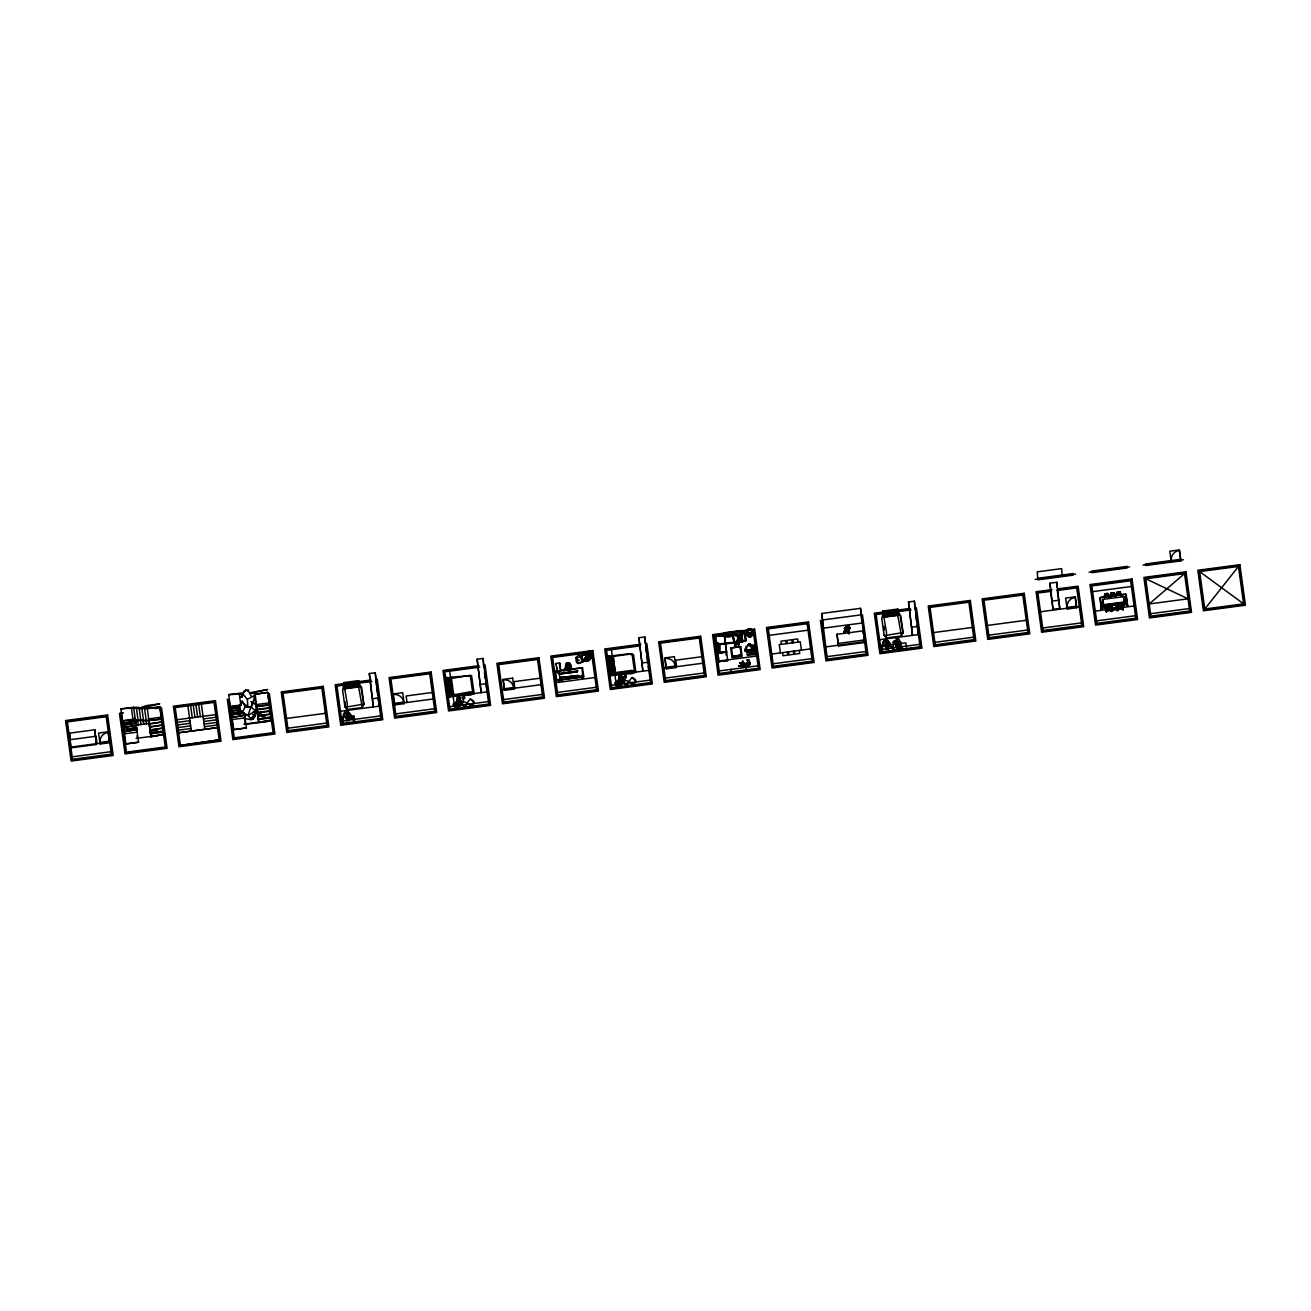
<?xml version="1.0" encoding="UTF-8"?>
<svg xmlns="http://www.w3.org/2000/svg" width="1311" height="1311" viewBox="0 0 1311 1311"><rect width="100%" height="100%" fill="white"/><g stroke="black" fill="none" stroke-linecap="round" stroke-linejoin="round"><path stroke-width="1.5" d="M585.28 653.55L587.525 652.354L590.032 658.564L586.427 657.68C593.768 649.338 581.084 661.465 586.23 657.548L586.541 656.483L585.984 657.434C583.116 658.417 588.033 657.172 585.886 657.696M362.278 707.514L358.575 686.571L359.214 683.85L361.607 687.488L363.901 704.073L362.278 707.514L347.054 709.53L344.891 706.596L342.613 690.012L343.613 685.915L344.383 688.537L359.345 686.554L358.608 680.622L343.662 682.605L344.301 689.537M901.46 635.95L897.74 615.006L898.396 612.286L900.788 615.924L903.066 632.508L901.46 635.95L886.22 637.965L884.073 635.032L881.779 618.448L882.778 614.351L883.548 616.973L898.51 614.99L897.789 609.058L882.827 611.041L883.057 615.023M474.156 693.601L470.256 691.815L449.706 695.535L448.133 694.486L448.247 696.223L453.917 696.518L451.279 677.181L471.55 675.558L474.156 693.601L470.616 695.043L453.835 696.305M609.517 658.024C607.485 655.91 617.301 657.942 610.369 656.795L612.466 672.068L615.334 672.707L613.22 656.958L607.534 655.926L610.008 674.755L611.745 675.575L615.662 675.05L613.024 655.713L629.673 653.615L633.508 654.779L635.901 672.133L632.377 673.575L615.58 674.837M741.616 638.064L737.864 641.833L741.616 638.064L737.913 634.999L737.438 641.063L734.537 645.602L735.618 645.618C734.766 642.554 743.255 638.375 738.978 637.752L737.88 638.883L737.913 634.999L741.37 636.294L740.715 635.556M899.903 649.437C900.296 652.042 902.968 644.52 901.624 648.47M583.133 661.367C570.219 670.757 578.085 643.619 583.133 661.367L577.84 663.399M451.459 693.765L449.755 692.519L448.985 693.257L451.459 693.765L450.968 690.192M611.254 658.056L610.369 656.795M613.22 672.297L611.5 671.052L610.729 671.789L613.22 672.297L611.991 663.382M737.88 638.883L737.913 634.999M900.69 644.717L900.149 644.897A3.523 3.392 -3.8 0 1 899.493 644.881L899.035 643.488A4.195 4.048 -3.8 0 0 898.74 642.554L898.658 642.062M617.645 685.391L616.088 685.342L615.498 683.85A3.605 3.474 -3.8 0 1 616.35 682.703L618.186 682.818L618.055 685.014M726.327 634.934C720.165 636.507 714.528 635.638 715.79 637.326M740.6 655.434L741.157 654.73L732.669 656.893L731.472 647.863L731.604 648.83M254.039 716.625L252.564 718.067L252.122 717.297L255.301 715.773L253.203 719.182L251.302 717.559M1111.351 604.256L1112.416 611.287L1110.925 604.322L1111.154 611.45L1110.499 604.371M589.442 658.859L586.246 657.86C595.276 660.138 582.641 657.303 587.23 658.188L586.23 657.581M1118.709 603.683L1117.087 605.092L1116.857 603.535L1117.087 610.664L1116.415 603.584L1116.661 605.141L1115.055 604.174M1106.484 612.073L1104.993 605.108M1117.333 603.814L1118.185 610.516L1116.841 603.535L1118.185 610.516L1117.152 603.847L1118.758 607.73L1120.479 607.927L1122.593 606.6L1122.577 603.126L1123.019 609.877L1122.74 604.551M461.587 703.86L457.703 700.68L455.622 703.63A1.786 1.721 -3.8 0 0 456.081 705.81L456.851 706.367A1.786 1.721 -3.8 0 0 459.211 706.187L461.587 703.81L459.751 706.563A2.18 2.098 -3.8 0 1 456.703 707.055L455.425 706.121A2.18 2.098 -3.8 0 1 455.114 703.155L457.342 700.73M618.055 685.604L618.35 685.669A2.18 2.098 -3.8 0 0 621.496 685.096L623.331 682.162L618.907 679.082L618.972 675.935L621.988 676.23L620.414 675.853M741.797 663.792L743.976 662.973L743.583 663.694L742.763 661.268L741.813 663.202M568.105 667.61L565.5 669.511L566.024 668.79M589.557 657.532L591.294 655.713L589.737 657.122M1104.321 597.537L1104.862 594.014L1107.156 593.244L1109.614 596.931L1108.893 595.21L1106.55 594.62L1105.058 595.178L1104.321 597.537L1105.058 595.981L1107.566 595.358L1109.319 597.832M1110.253 596.751L1110.794 593.227L1114.039 592.801C1117.251 599.307 1114.596 591.654 1110.991 594.391L1110.253 596.751L1111.679 594.817L1115.038 595.686M1121.184 596.259L1119.414 593.785L1116.923 594.407L1116.185 595.964L1116.726 592.441L1119.971 592.015L1121.397 595.26L1119.135 592.998L1116.923 593.604L1116.136 596.063L1116.611 594.522M566.385 662.989L565.91 668.495L568.663 669.282L571.104 667.807C571.645 660.547 563.697 661.957 565.91 668.495L568.63 669.085L571.104 667.725L569.351 662.596M745.287 649.568C748.86 649.142 749.253 652.173 750.99 652.894L749.761 652.288C738.06 651.518 754.743 645.979 750.842 654.173C753.415 644.143 738.47 655.189 749.384 649.6M900.149 644.897L900.149 644.979A2.229 2.147 -3.8 0 0 897.838 645.143M896.921 648.732L898.101 647.372L899.838 648.798M1110.483 596.292L1110.941 593.473L1112.383 592.769L1113.957 593.08L1115.464 596.046L1114.071 593.981L1111.843 594.063L1110.663 597.652M745.189 664.726C742.944 665.365 744.337 661.891 743.239 663.53L744.337 665.496M342.237 722.197L342.253 722.164A2.294 2.212 -3.8 0 0 342.499 720.689L342.335 720.313A5.162 4.982 -3.8 0 1 342.482 716.937L342.843 716.167M742.206 663.776L741.928 662.645L743.796 663.071L741.698 663.169L742.993 662.809L742.763 661.268L741.584 663.333L743.435 666.349M589.606 657.155L590.556 658.433L591.654 656.205A52.719 48.343 30.9 0 0 589.852 651.78L587.803 652.042M564.631 670.56L564.631 670.511A5.146 4.965 -3.8 0 1 566.696 667.971L565.844 667.315L566.663 664.382L565.451 667.414L566.827 668.118L565.91 668.217L566.024 664.759M848.971 631.853L848.151 633.311C849.036 630.771 846.464 630.427 849.757 627.854L848.463 631.197L845.12 629.329L844.448 628.575L846.873 625.626C851.445 627.002 848.266 627.854 849.282 631.099L849.102 633.737L848.004 630.296L843.973 631.787L843.825 633.115L846.005 630.771L846.218 628.313M1111.154 611.45L1110.827 606.256L1110.106 608.943L1107.926 609.549L1105.468 605.387M463.652 697.059L463.602 697.403A1.721 1.672 -3.8 0 1 464.307 697.026L464.618 698.009M625.413 675.591L625.363 675.886A1.721 1.672 -3.8 0 1 626.052 675.558L626.379 676.542A2.196 2.114 -3.8 0 1 626.035 677.263L625.74 677.574M1110.515 608.157L1110.597 606.714M1116.448 607.37L1116.644 603.912L1115.415 608.517L1112.547 608.124L1111.794 605.059M1122.38 606.583C1122.216 597.488 1123.478 619.693 1122.74 604.65L1121.987 607.599L1120.495 608.157L1118.316 607.468L1117.611 605.24L1118.988 607.812M347.513 718.067L347.579 718.297A2.18 2.098 -3.8 0 1 347.939 719.116M738.355 645.373L737.257 640.702L734.537 645.602C737.208 640.374 740.551 644.324 738.191 644.356L739.355 640.309L737.864 641.833L741.436 637.162L738.585 635.016L737.372 635.753M886.695 646.569L886.842 646.913A2.18 2.098 -3.8 0 1 887.105 647.552L887.629 647.077M724.344 632.754L725.475 643.619L724.508 636.376C745.435 631.361 721.46 642.783 724.344 632.754L732.456 631.689L732.849 632.885M741.092 630.542C744.992 636.736 730.702 638.604 732.964 631.607L741.092 630.542L741.174 633.737M743.616 663.497L741.862 663.595L746.746 664.021L745.107 663.956M749.908 663.35L748.581 659.613L749.99 664.316L748.007 666.168L742.534 666.267L743.779 666.414M570.252 670.396L569.941 669.511A12.946 12.487 -3.8 0 0 567.516 667.987L567.516 667.987M749.351 663.055L749.81 662.088L747.024 660.121L748.958 660.367L748.991 662.35M1111.318 611.434L1110.712 604.699L1109.335 609.336M1117.234 610.533L1116.808 605.436L1117.251 610.647M348.185 717.314A16.322 15.732 -3.8 0 0 348.382 716.15L348.464 715.478A2.983 2.868 -3.8 0 0 348.365 714.479M615.662 675.05L615.367 672.559L632 670.347L635.901 672.133M754.431 650.78L755.398 645.913L752.596 646.847L749.515 644.979L749.499 643.635L747.811 645.094M725.507 644.668L724.295 635.245M1104.452 595.784C1103.911 599.914 1103.977 592.801 1108.057 594.85L1109.614 597.013M1110.433 595.341L1110.22 596.931L1110.679 595.309M753.022 648.83L750.99 652.894M849.2 630.444L848.446 631.705L848.283 630.64L849.282 631.099M585.427 660.498L588.868 659.023L589.376 660.285L585.443 660.842L588.868 659.023M1104.698 595.751L1104.272 597.636L1105.026 594.26L1107.156 593.522L1109.188 596.456M1116.349 596.03L1116.562 594.178L1118.43 593.129L1121.397 595.26M583.248 654.664C580.265 651.993 587.41 657.073 586.23 652.304L582.69 653.206M347.054 709.53L347.3 703.827L343.662 682.605M886.22 637.965L886.482 632.263L882.827 611.041M1105.222 606.665L1105.304 605.42L1106.451 609.041L1107.926 609.779L1110.138 609.173L1110.827 606.256M1110.925 604.322L1112.203 608.189L1113.858 608.992L1116.071 608.386L1116.759 605.453L1115.202 608.583L1113.023 608.55L1111.908 606.551M587.574 660.318L588.967 659.286L585.919 653.55M850.151 627.707L848.463 631.197L844.448 628.575L848.578 625.265L846.709 627.051M571.203 667.528L570.17 667.725L571.17 665.89L569.367 664.235M1115.251 608.55L1116.53 605.928M1122.462 605.141L1121.872 607.419L1120.446 607.911L1118.758 607.73L1117.841 605.764M451.476 678.426L451.279 677.181L451.476 678.426L470.288 675.345L472.648 692.454L453.868 695.977L453.524 695.01M612.925 656.45L632.049 653.878L634.409 670.97L615.613 674.51L615.367 672.559M352.741 717.74L352.823 718.952M1116.153 596.144L1116.366 594.555M735.373 644.209L736.635 643.75L735.618 645.618L736.11 643.537L736.454 644.52L739.535 640.784M589.803 659.105L590.425 657.827M578.495 663.563L575.939 657.253M348.66 717.232L349.332 720.624L346.809 721.083L346.137 717.641L347.825 717.199A8.948 8.62 -3.8 0 0 349.742 714.872L349.463 713.561A12.946 12.487 -3.8 0 0 347.12 712.086L346.235 712.135M749.646 636.605L749.81 635.425L753.464 634.262L752.465 629.903L748.942 628.575L745.828 630.968L746.549 634.606L748.581 636.736L752.039 635.245L751.203 632.263L748.466 633.983L746.025 633.541L748.319 630.001L749.859 629.706L752.465 629.903L753.464 634.262L752.17 635.868L749.81 635.425M725.032 643.898L742.698 641.948L741.633 634.262L733.144 635.245L734.111 642.472L733.373 638.064M463.799 700.074L462.767 701.68M748.057 662.727L748.958 660.367M848.151 633.311L848.381 629.804M883.434 642.98L883.581 643.816A12.946 12.487 -3.8 0 0 885.613 645.684L886.99 645.635A8.948 8.62 -3.8 0 0 888.907 643.308L888.711 642.062A12.946 12.487 -3.8 0 0 886.285 640.522L885.417 640.571M1116.185 595.964L1116.874 592.687L1118.316 591.982L1119.889 592.293L1121.052 594.883M458.883 706.514L458.522 705.351M615.383 684.211L615.449 683.998A2.114 2.048 -3.8 0 1 614.81 682.621M620.627 685.047L620.201 683.867A2.655 2.573 -3.8 0 0 618.35 682.015L618.284 681.949M568.892 670.822L568.564 667.709L571.727 668.118M845.038 631.984L843.973 631.787L846.873 625.626L845.382 627.887M745.828 630.968L747.68 630.46L747.958 629.051M738.421 638.113L738.175 636.245L738.208 639.162L737.913 635.835M586.427 653.747C571.006 655.254 596.505 669.331 588.475 652.796L585.542 653.501M565.86 664.595L565.844 667.315M739.371 634.753C740.256 635.081 739.355 635.917 737.503 635.573L740.354 638.113M897.117 646.323L897.412 645.225M252.449 702.876L247.976 715.232L251.27 719.69L257.611 711.857L256.153 705.367L252.417 701.614M739.273 643.783L738.191 641.735L738.896 645.323L739.06 642.8M739.83 636.654L740.289 636.064C739.879 633.541 737.143 636.556 740.01 636.654L737.536 639.915L738.634 643.455M739.109 637.228L739.945 636.179L738.847 637.375L741.026 638.85L737.536 639.915L738.093 636.654M457.015 697.714L460.39 697.714M586.754 654.271L582.658 654.533L581.363 655.992C580.199 666.938 589.049 657.778 588.639 660.302C587.82 658.925 584.132 651.6 588.41 652.845M749.679 652.632L744.763 650.6L746.205 647.273M896.232 646.356L896.216 646.405A3.114 2.999 -3.8 0 0 896.085 647.405M242.584 702.712L247.91 706.58L245.19 706.645L251.417 707.235L247.91 706.58L247.32 699.337L253.957 695.764L254.432 697.698L251.417 707.235L255.694 711.152L247.976 715.232L242.027 713.135L239.143 707.186L242.174 700.877L245.19 706.645L242.027 713.135M749.597 644.143L753.678 646.765L755.398 645.913L753.284 651.698L750.466 652.681L754.989 649.519M1110.04 608.665L1110.024 605.305L1106.091 605.829C1104.829 610.844 1114.039 608.517 1106.894 609.304L1105.796 605.911L1107.975 605.076M1112.023 605.043C1110.843 610.025 1118.414 609.025 1115.956 604.518L1115.038 604.371M1119.873 603.699L1117.955 604.256C1116.775 609.238 1124.346 608.238 1121.888 603.732M580.363 655.549L582.936 661.858M589.671 652.96L588.59 654.697L590.163 653.091M589.999 657.024L591.114 656.024M622.381 677.459L622.397 677.426A2.573 2.475 -3.8 0 0 622.512 676.64L622.496 676.394M1104.894 596.8L1108.319 595.538M1116.759 595.21L1120.184 593.965M896.331 646.061L896.74 644.946M344.269 714.544L344.4 715.38A12.946 12.487 -3.8 0 0 346.432 717.248L347.694 717.297M1115.546 596.226L1115.005 594.342L1115.333 596.243M1121.479 595.44L1120.512 593.654M581.756 655.107L581.625 656.369M1116.071 608.386L1112.908 608.288M1118.84 607.501L1121.954 607.37L1122.036 603.371M742.403 665.251L746.057 663.628M622.102 677.197L622.184 676.82A3.343 3.228 -3.8 0 1 620.775 676.623L620.48 676.394M581.822 655.254L586.23 653.894L586.23 652.304M894.626 640.735L892.922 642.816L895.905 644.783M463.406 697.157L462.701 698.845M625.216 675.542L624.331 677.131M345.563 717.609L345.252 717.051A4.654 4.49 -3.8 0 1 343.892 715.691M345.563 717.428L344.826 717.248M586.066 661.498L589.36 659.974M740.158 638.736L737.569 638.801L740.158 638.736L739.142 641.243L741.502 637.392L740.961 635.95L741.584 638.342L738.765 640.538L740.928 638.244M753.137 647.454L751.039 650.977L752.301 648.683M588.393 660.236L586.427 653.419M737.454 641.521L739.453 639.555L738.159 639.801M741.19 637.752L738.585 635.016M460.325 698.697L460.341 698.189A3.343 3.228 -3.8 0 1 459.014 698.091L458.653 697.862M753.317 632.902L754.104 631.001L748.319 630.001L747.352 630.788L746.926 629.886L747.68 630.46M884.204 645.848L884.368 645.454A4.654 4.49 -3.8 0 1 883.057 644.127M1125.854 594.178L1099.962 597.619L1125.854 594.178L1127.132 603.502L1101.256 606.944L1099.962 597.619M750.564 634.852L750.842 636.884L748.86 636.114L749.335 635.016M750.466 635.245L749.613 635.36M750.842 636.884L751.269 635.196M741.616 664.333L741.584 663.333M1110.171 608.878L1110.319 605.305L1109.122 604.961M881.434 650.567L881.5 650.42A2.294 2.212 -3.8 0 0 881.664 649.125L881.533 648.83A5.162 4.982 -3.8 0 1 881.647 645.373M591.638 656.68L590.556 658.433L590.786 656.434A47.622 30.399 80.4 0 0 589.016 652.075L588.606 651.141L588.016 653.419A29.907 23.713 87.7 0 0 589.655 657.466M576.987 659.531L579.298 660.334M741.993 664.628L739.551 663.137L741.96 663.53L741.616 666.463L738.47 665.89L742.993 666.725L741.616 666.463M1100.273 598.029L1101.043 609.5L1103.01 606.551M1116.415 604.453L1116.841 603.535M1101.043 609.5L1103.321 604.764L1102.584 599.438L1123.806 596.62L1124.543 601.962L1127.722 605.961L1125.166 603.617M1101.666 609.418L1101.469 601.88M847.693 625.691L847.955 627.608L848.578 625.265M1111.318 605.846L1111.761 604.732M1117.251 605.059L1117.693 603.945M1117.087 605.092L1117.152 603.847M745.009 649.371L749.499 643.635L753.579 646.503M892.889 649.486L892.922 649.027A2.622 2.524 -3.8 0 0 892.48 648.175L892.496 648.175A3.294 3.179 -3.8 0 1 892.791 648.601M447.018 679.016L449.509 679M752.596 646.847L749.597 651.108M586.23 661.399L585.476 660.121M591.474 657.286L588.098 660.367M881.926 645.192L881.91 645.159A2.032 1.966 -3.8 0 0 882.827 645.848L883.598 645.586M342.761 716.756L342.728 716.724A2.032 1.966 -3.8 0 0 343.662 717.412L344.432 717.15M719.542 661.957L719.116 661.645M1109.401 597.029L1109.057 595.014L1109.401 596.964M1121.249 595.456L1120.921 593.441M752.612 651.567L753.612 649.764M568.663 669.282L570.629 668.479L566.565 669.02L570.219 668.561L569.777 664.693L569.531 665.464M847.103 627.707L846.906 626.314L848.971 626.461L847.955 627.608C845.775 627.92 849.594 626.379 849.495 628.313M590.032 653.107L588.246 654.599L588.868 654.025M622.922 680.016L622.61 680.262A4.195 4.048 -3.8 0 1 621.971 681.163L621.086 682.375A3.523 3.392 -3.8 0 0 621.463 682.9L621.938 683.211M577.069 671.674L577.676 670.675L577.086 671.855L559.486 674.001L577.086 671.855M618.825 678.18L617.383 682.162A1.786 1.721 -3.8 0 0 617.825 684.342L618.595 684.899A1.786 1.721 -3.8 0 0 620.955 684.719L623.348 682.31M750.924 654.025L749.777 649.732L750.974 654.255M586.132 657.778L585.28 658.794L586.001 657.466M251.45 696.37L248.811 691.733L245.878 690.045L243.42 691.651L242.256 697.108L240.634 696.993L245.878 690.045L248.877 690.094M738.978 637.752L737.716 636.409M738.175 636.245L738.847 637.179L739.486 634.835M458.604 701.287L457.916 702.286M620.414 679.737L618.481 681.425M732.964 631.607L732.783 632.934M343.203 718.035L343.154 718.625A1.753 1.688 -3.8 0 1 343.253 719.116L343.121 720.935A2.884 2.769 -3.8 0 0 343.302 721.542L343.335 721.607A4.294 4.146 -3.8 0 1 343.498 722.066L343.498 722.115M882.385 646.47L882.336 647.06A1.753 1.688 -3.8 0 1 882.418 647.568L882.303 649.371A2.884 2.769 -3.8 0 0 882.483 649.977L882.5 650.059A4.294 4.146 -3.8 0 1 882.664 650.502L882.68 650.551M748.466 633.983L749.777 634.458L751.203 632.263M849.004 628.969L849.757 627.854M590.147 652.911L588.246 654.599M844.907 629.346L845.972 627.772M893.02 642.128L894.43 640.85M585.443 660.842L588.934 659.417L588.393 660.056M746.27 663.71L749.335 660.629M457.801 702.45L456.851 702.843M624.216 680.573L625.478 678.41M891.972 647.421L891.922 646.503M619.677 684.424L619.742 684.358A2.393 2.294 -3.8 0 0 619.251 685.702M460.276 701.352L460.62 700.648A3.409 3.294 -3.8 0 0 459.964 700.09L459.505 699.91M622.02 679.885L622.414 679.196A3.409 3.294 -3.8 0 0 621.709 678.623L621.693 678.639M624.364 681.048L624.38 681.032A2.802 2.704 -3.8 0 1 622.774 680.13M461.964 703.335L462.554 702.598A2.802 2.704 -3.8 0 1 461.013 701.598L460.866 701.729A4.195 4.048 -3.8 0 1 460.21 702.647L460.161 702.696M462.373 702.827L462.127 703.138A11.996 11.553 -3.8 0 1 461.751 703.581M719.592 652.239C722.459 637.687 710.775 642.21 718.035 653.042L726.589 652.042L717.953 653.189L726.507 651.911L719.592 652.239L718.641 644.012L724.983 643.685L725.311 642.718L727.72 660.351L719.1 661.498L717.084 646.684M742.026 641.636L742.583 640.932L742.698 641.948M727.359 660.924C729.293 659.761 722.574 661.416 719.1 661.498M1204.793 609.009L1238.469 566.45L1243.615 603.863L1204.793 609.009L1199.647 571.596L1238.469 566.45M463.029 699.009L464.078 698.124M625.708 677.918L625.839 676.656M348.824 713.495L348.841 713.463A2.884 2.786 -3.8 0 0 348.415 714.151M569.22 669.397L569.203 669.429A2.884 2.786 -3.8 0 0 568.81 670.052M887.989 641.931L887.973 641.964A2.884 2.786 -3.8 0 0 887.58 642.587M739.355 640.309L738.749 642.128M739.896 635.688L738.699 636.032M348.464 712.84L348.89 712.692A1.77 1.704 -3.8 0 1 349.365 713.135A1.819 1.753 -3.8 0 0 348.873 712.348A4.638 4.474 -3.8 0 0 347.317 711.529M345.957 716.97L346.006 716.92A10.078 9.718 -3.8 0 1 344.072 715.544M349.037 713.233L349.087 713.184A10.095 9.734 -3.8 0 0 347.218 711.742M568.859 668.741L568.204 668.348M569.433 669.134L569.482 669.085A10.095 9.734 -3.8 0 0 568.089 667.938M736.126 644.553L738.486 642.111M885.171 645.356L885.138 645.405A10.078 9.718 -3.8 0 1 883.253 643.98M888.202 641.669L888.252 641.62A10.095 9.734 -3.8 0 0 886.383 640.178M568.613 669.003L566.942 668.987L566.336 665.136L566.991 666.627L569.711 665.513M623.774 681.802L623.823 681.736A11.996 11.553 -3.8 0 1 623.495 682.113M900.296 641.423L900.673 642.636M621.725 684.014L621.775 683.965A4.965 4.785 -3.8 0 1 622.479 683.293L622.381 683.162M895.708 641.784L895.741 641.767A2.983 2.884 -3.8 0 1 895.315 642.21M345.596 684.916L345.53 683.9L357.526 682.31L357.87 685.489L357.526 682.31M884.696 612.335L885.04 615.531L884.696 612.335L896.691 610.746L897.035 613.941L896.691 610.746M455.294 705.072L456.851 704.99L456.359 706.416M617.055 683.605L618.694 683.752M621.234 678.475L621.545 678.393A3.163 3.048 -3.8 0 1 622.364 678.934M460.112 702.745L459.325 703.843A3.523 3.392 -3.8 0 0 459.719 704.368L460.194 704.679M353.659 721.099L353.741 720.509A2.622 2.524 -3.8 0 0 353.314 719.739L353.101 719.428M843.825 633.115L846.037 630.788M345.776 712.742L345.875 712.643A2.016 1.934 -3.8 0 1 346.415 712.43L346.481 712.414M743.19 664.628L743.173 663.366M900.215 647.241A2.393 2.294 -3.8 0 0 901.132 648.289L901.198 648.191M749.22 665.48L750.039 663.759L746.631 662.645L745.451 663.727M588.967 651.108L587.967 652.075L588.983 653.386A41.755 38.675 27.8 0 1 590.458 657.008L590.737 658.024M1101.256 606.944L1127.132 603.502M588.459 652.419L589.491 651.436M896.937 636.999L897.871 637.326A2.196 2.114 -3.8 0 1 898.264 638.015L899.903 641.407M895.806 640.243L895.577 640.342A2.638 2.556 -3.8 0 1 896.15 640.85L896.314 640.751M455.146 702.843L455.179 702.811A3.114 2.999 -3.8 0 1 456.081 702.237M753.891 648.208L755.513 647.011M616.809 681.441L616.973 681.294A3.114 2.999 -3.8 0 1 617.825 680.77L617.907 680.753M613.646 657.319L607.681 658.204L609.091 656.401L613.024 655.877M901.198 649.158L898.576 650.584M1149.19 603.961L1184.538 573.612L1189.7 611.024L1150.878 616.17L1145.732 578.757L1184.538 573.612M589.196 659.515L587.557 659.925L590.327 658.597M895.134 643.783L895.233 643.701A2.376 2.294 -3.8 0 1 896.527 643.209L896.593 643.291M455.884 706.858C454.54 709.087 461.783 705.957 457.654 707.661M460.571 704.679L460.767 704.728A4.965 4.785 -3.8 0 0 460.014 705.433L459.932 705.531A2.606 2.507 -3.8 0 1 459.489 705.99M896.708 643.422L896.577 643.537A3.277 3.163 -3.8 0 1 895.61 644.078L895.446 644.111M584.542 653.55L586.41 654.5L581.363 655.992L582.51 654.582L588.459 652.993M847.185 630.87L846.791 629.214L848.627 629.362L845.89 628.28L846.005 625.97L848.315 626.281L848.922 627.576M745.91 633.18L749.073 632.492L748.073 631.132M257.611 711.857L254.17 714.495L251.27 719.69L243.764 718.526M620.513 685.637L619.398 686.194L620.316 685.686M585.165 653.73L586.378 654.5L585.755 653.747M583.444 660.826L587.705 660.482M752.465 629.903L751.072 628.854L747.352 630.788M585.87 660.826L583.542 661.318L588.852 659.63M621.545 682.965L621.381 682.965A2.229 2.147 -3.8 0 0 619.89 681.261M900.182 646.454L899.985 646.028A4.523 4.359 -3.8 0 0 899.28 645.668L898.936 645.553M554.782 671.445L582.543 667.758L583.788 676.787L556.028 680.475L554.782 671.445L582.543 667.758M1110.138 609.173L1107.09 609.336L1105.763 606.895M1121.987 607.599L1118.119 607.19M253.826 716.756L255.465 715.724L254.744 712.84M570.056 668.61L569.646 668.872A1.819 1.753 -3.8 0 0 569.269 668.249M566.647 668.036L565.729 668.249M745.32 650.764L749.777 651.731M565.598 669.462L568.237 667.758L568.712 670.839M619.071 679.737L616.858 681.687A2.18 2.098 -3.8 0 0 617.17 684.653L618.53 685.702M565.811 669.233L568.237 667.905L568.679 670.708M746.418 665.152L749.531 663.923M897.756 640.292L897.724 640.309A2.343 2.261 -3.8 0 1 897.199 640.522L897.199 640.505M607.534 655.926L607.649 657.647L609.107 656.975M610.074 675.575L611.467 674.067L615.285 673.543M749.99 643.685L748.466 644.111M741.879 665.218L742.747 664.841M896.56 642.259L896.773 642.177A3.409 3.294 -3.8 0 1 897.625 641.964L898.002 642.669M575.775 658.319L581.068 656.287M566.434 663.235L569.384 662.842M746.647 665.857L748.237 665.267M752.825 631.46L754.104 631.001M744.763 650.6L747.581 650.993M456.474 702.122L457.637 701.762M618.218 680.655L619.382 680.294M591.015 655.828L589.835 657.368M139.621 708.677L159.729 703.81L147.061 705.482L141.735 707.17L141.801 708.12L144.505 707.76L146.209 720.46L161.646 719.378L159.926 706.695L147.258 708.366M251.335 693.142L267.575 689.488L249.565 692.847M846.791 629.214L848.659 630.345L847.463 630.657L845.89 628.28L844.448 628.575M752.547 652.665L751.416 652.649M252.957 714.446L255.071 715.413M556.028 680.475L583.788 676.787M585.017 661.236L584.198 661.072M583.002 654.189L586.443 653.32M253.22 711.758L255.694 711.152L256.366 705.531L254.432 697.698M744.369 663.94L739.551 663.137L742.731 664.349M739.273 636.589L741.256 636.097M1125.69 596.816L1126.329 595.931L1127.722 605.961M566.827 668.331L566.876 668.315A2.016 1.934 -3.8 0 0 566.254 668.495M885.646 640.85L885.597 640.866A2.016 1.934 -3.8 0 0 885.023 641.03M570.154 667.61L571.186 667.414L570.072 664.202L570.924 666.644M1110.974 597.488L1111.105 595.178L1114.252 594.752M886.875 645.799L885.318 646.077L885.974 649.535L888.497 649.06L887.842 645.668M570.17 667.725L570.957 666.693L569.351 664.202M589.213 658.843L586.312 658.089M579.298 676.148L583.198 678.262L579.331 676.378M751.613 633.36L753.022 633.147M720.755 644.193L716.92 644.783L715.986 643.259M445.92 679.672L445.789 677.394L447.362 678.442L451.181 677.918M457.342 707.793L456.441 707.694M1110.171 604.945L1110.483 605.24M1111.679 606.026L1111.22 604.633M1180.785 559.289L1145.47 563.976L1145.683 565.533L1180.998 560.846L1179.507 549.932L1169.789 551.226L1171.297 562.14M1035.182 579.413L1075.626 574.038M1089.097 572.251L1129.541 566.876M1143.012 565.09L1183.456 559.731M369.309 673.51L373.324 706.94L369.309 673.51L375.241 672.723L379.256 706.154M477.138 659.204L481.17 692.618L477.138 659.204L483.071 658.417L487.102 691.831M638.899 637.736L642.914 671.15L638.899 637.736L644.832 636.949L648.847 670.363M860.491 608.32L866.194 653.96L827.372 659.105L821.669 613.482L860.491 608.32L861.933 623.036M908.49 601.962L912.505 635.376L908.49 601.962L914.406 601.175L918.437 634.59M1050.013 583.166L1056.748 582.281L1059.763 608.419L1053.028 609.32L1050.013 583.166L1050.553 591.392M120.923 708.956L133.591 707.268L136.573 727.966L123.906 729.637L136.541 727.474L138.573 742.239L125.905 743.927L123.218 724.917L135.885 723.246L123.25 725.409L120.923 708.956C132.853 706.908 148.077 710.48 159.926 706.695M243.207 693.863L228.753 694.65L241.421 692.962L241.929 696.928M146.209 720.46L138.032 720.083L136.311 707.399L133.591 707.268M140.752 720.214L139.048 707.514L136.311 707.399M139.081 708.006L141.768 707.645L143.489 720.329M150.503 732.898L163.17 731.21L150.536 733.373L147.225 707.891L144.505 707.76M271.443 720.755L258.775 722.427L255.055 693.585L252.335 693.453M255.088 694.06L267.755 692.372L269.443 704.581L271.033 717.379L258.365 719.067L271 716.904M123.48 712.84L119.465 713.381L125.053 753.907L167.103 748.335L161.515 707.793L155.517 708.595M358.608 680.622L358.755 681.622L335.141 684.752L340.713 725.294L382.779 719.706L377.191 679.18M359.165 681.573L371.177 679.967M479.023 665.66L442.971 670.445L448.559 710.972L490.609 705.4L485.021 664.857M640.768 644.193L604.715 648.978L610.303 689.504L652.354 683.916L646.782 643.39M823.111 628.182L822.571 619.972L861.393 614.826M910.358 608.402L874.306 613.187L879.894 653.73L921.944 648.142L916.356 607.616M1052.077 589.606L1036.067 591.72L1041.639 632.263L1083.705 626.674L1078.117 586.148L1058.092 588.803M344.137 684.358L336.058 685.424L341.417 724.393L381.862 719.034L376.486 680.065M358.296 682.474L370.423 680.868M478.253 666.545L443.888 671.117L449.263 710.087L489.691 704.728L484.316 665.742M640.014 645.078L605.633 649.65L611.008 688.619L651.452 683.244L646.077 644.275M727.621 633.459L713.479 635.327L718.838 674.313L759.282 668.938L753.907 629.968M741.78 631.574L747.844 630.771M883.319 612.794L875.224 613.859L880.599 652.845L921.027 647.47L915.668 608.501M897.461 610.91L909.588 609.304M1051.127 590.524L1036.968 592.392L1042.343 631.378L1082.788 626.002L1077.413 587.033L1057.19 589.721L1059.878 609.205M345.875 687.095L345.596 684.358L357.592 682.769M884.761 612.794L896.757 611.205M343.679 685.047L347.481 684.539M353.2 683.785L358.903 683.031M882.844 613.482L890.464 612.466M351.594 684.113L336.976 686.095L342.122 723.508L380.944 718.362L378.191 698.386M354.445 683.785L371.914 681.458M479.744 667.152L444.806 671.789L449.952 709.202L488.774 704.04L485.758 682.146M639.555 645.946L606.551 650.322L611.713 687.734L650.535 682.572L648.306 666.496M733.013 635.753L732.849 633.606L714.38 635.999L719.542 673.412L758.364 668.266L753.202 630.853M733.095 633.574L747.385 631.623M767.492 628.952L807.937 623.594M894.757 612.024L876.141 614.531L881.287 651.944L920.109 646.798L917.094 624.888M895.544 611.958L911.079 609.894M1051.471 591.261L1037.886 593.064L1043.048 630.476L1081.87 625.331L1076.708 587.918L1057.305 590.491M358.05 684.014L358.395 686.98L345.334 688.701L345.006 685.751L358.05 684.014L358.264 685.637M741.42 632.934L745.189 632.443L746.336 640.751L724.77 643.619M897.232 612.45L897.56 615.416L884.499 617.153L884.171 614.187L897.232 612.45L897.429 614.072M345.006 685.997L358.067 684.26M718.231 636.359L727.671 635.114M733.341 634.36L737.11 633.869M884.171 614.433L897.232 612.696M723.77 636.343L727.49 635.835M733.078 635.098L736.798 634.606M740.535 634.114L744.255 633.623L745.254 640.899M884.499 617.153L884.319 615.678L897.38 613.941L897.56 615.416M750.793 636.294L749.613 637.048M750.875 636.343L748.696 635.54M1092.604 591.622L1131.409 586.476M234.079 706.727L230.457 707.284L230.408 706.383L241.257 704.941M447.346 677.869L451.279 677.345M556.143 664.693L556.061 663.432L559.666 662.94L560.764 670.953M122.595 721.165L135.262 719.493M230.441 706.858L241.29 705.416M768.393 635.458L808.821 630.083M822.308 628.297L862.753 622.922M131.674 720.313L135.295 719.837L137.196 732.161L124.512 733.849L122.628 721.509M256.514 704.564L269.181 702.893L271.41 720.427M559.371 664.497L560.141 668.626M239.782 707.301L230.752 708.972L239.815 707.776M725.589 642.865L734.029 642.488L733.537 638.047M734.209 641.735L742.436 640.637M724.95 643.177L716.756 644.373M565.942 664.939L570.121 664.382M742.665 641.374L741.518 633.082L742.665 641.341L716.822 644.799L715.691 636.392M148.946 720.575L161.614 718.903M256.776 706.268L269.443 704.581M565.991 665.169L570.154 664.611M717.494 644.946L721.263 644.389M269.476 705.072L256.809 706.744L256.743 705.793M1052.487 601.093L1059.222 600.209M240.11 709.415L231.08 711.086L240.142 709.89M1115.333 596.177L1114.842 594.358M69.516 733.144L94.867 729.785L96.309 744.501L70.958 747.86L69.516 733.144L70.073 741.37M149.126 723.459L135.656 725.245L136.36 730.456M176.903 719.772L215.725 714.626M1110.188 595.817L1115.038 595.178M149.323 723.656L162.007 721.984L161.646 719.378M242.24 711.283L231.408 713.217L242.273 711.775M257.169 709.349L269.837 707.661M566.86 665.693C565.139 669.937 572.186 669.003 569.4 665.349M149.356 724.147L162.007 721.984M257.202 709.825L269.869 708.153M731.489 648.011L740.109 646.716L741.272 655.746M751.334 645.389L754.792 644.93L756.07 654.287L747.45 655.434L746.156 646.077M244.37 713.168L231.703 714.839L244.37 713.168L246.419 727.933L233.735 729.604L230.408 706.383M837.041 634.311L863.195 630.837L864.457 639.932L864.621 642.521L838.466 645.995L837.041 634.311L838.466 645.995M1100.29 599.389L1100.617 600.143M177.264 722.377L189.931 720.689M203.402 718.903L216.086 717.232M108.272 731.8L98.571 733.078L100.078 743.992L109.78 742.714M392.956 694.011L402.674 692.716L404.165 703.63L394.464 704.925M149.716 726.736L162.384 725.049L162.04 722.459M257.562 712.43L270.23 710.742M149.749 727.212L162.384 725.049M257.579 712.905L270.263 711.217M559.256 674.1L559.355 672.871L559.502 674.182M577.709 670.839L559.404 673.28M372.783 698.714L378.715 697.927M480.613 684.408L486.545 683.621M642.374 662.94L648.306 662.153M911.948 627.166L917.88 626.363M177.608 724.983L190.292 723.295M203.762 721.509L216.43 719.821M257.677 714.348L261.299 713.872M70.417 739.65L95.752 736.274M1066.908 607.468L1076.626 606.19M150.109 729.817L162.777 728.129L150.142 730.293M270.607 713.823L257.972 715.986L270.64 714.298M433.089 692.388L406.131 695.961L407.033 702.467M540.919 678.082L513.961 681.654L514.862 688.144M702.68 656.614L675.722 660.187L676.607 666.676M1039.656 611.876L1080.1 606.518M150.208 731.259L157.451 730.293M177.968 727.572L190.636 725.884M204.123 724.098L216.79 722.427M261.659 716.462L265.281 715.986M1103.321 604.764L1124.543 601.962M559.961 677.508L578.364 675.64L559.748 677.754M560.026 677.82L578.331 675.394M346.923 706.973L363.901 704.073M886.089 635.409L903.066 632.508M741.256 655.172L732.62 656.172M747.303 654.386L754.857 653.386L754.349 649.748M150.568 733.849L163.236 732.177M178.329 730.178L190.996 728.49M204.483 726.704L217.151 725.016M258.398 719.542L271.066 717.871M1125.559 600.536L1126.69 604.092M609.894 673.018L611.467 674.067L609.025 657.024M838.303 643.406L864.457 639.932M1103.682 608.32L1111.761 607.255L1112.203 610.369L1117.054 609.73L1116.611 606.616L1124.707 605.535M1126.051 604.174L1127.624 605.24M558.47 680.147L558.584 681.163L558.683 680.262M561.698 679.852L561.6 680.753L561.485 679.754M99.865 742.436L109.567 741.157M394.25 703.368L403.952 702.073M454.18 695.404L448.165 696.207L448.313 697.042M459.866 694.65L463.668 694.158M504.243 688.767L513.945 687.472M615.941 673.936L621.627 673.182M665.988 667.299L675.706 666.004M1111.695 606.108L1112.482 608.37M70.04 747.188L110.485 741.829M136.098 738.421L164.399 734.668M177.886 732.882L218.314 727.507M243.928 724.114L272.229 720.362M285.716 718.559L326.16 713.2M339.631 711.414L380.075 706.039M393.546 704.253L433.99 698.878M447.461 697.091L487.905 691.733M501.376 689.947L541.82 684.571M555.307 682.785L595.735 677.41M609.222 675.624L649.65 670.265M663.137 668.479L703.565 663.104M717.051 661.318L757.496 655.942M770.966 654.156L811.411 648.798M824.881 647.011L865.326 641.636M878.796 639.85L919.24 634.475M932.727 632.689L973.155 627.33M986.642 625.527L1027.07 620.169M1094.472 611.221L1134.916 605.862M1148.387 604.06L1188.831 598.701M150.945 736.749L163.564 734.291L150.945 736.749L148.651 719.968M246.222 724.295L271.459 720.952L271.393 719.985L258.775 722.427M1106.304 611.991L1105.976 607.337M1112.203 608.189L1112.236 611.205L1111.466 606.043L1112.973 608.796L1114.612 608.91M71.384 756.939L111.828 751.564M287.06 728.31L327.488 722.935M340.975 721.148L381.419 715.79M394.89 714.003L435.334 708.628M448.804 706.842L489.249 701.467M502.719 699.681L543.164 694.322M556.651 692.519L597.079 687.161M610.565 685.374L650.993 679.999M664.48 678.213L704.908 672.854M718.395 671.052L758.84 665.693M772.31 663.907L812.754 658.532M826.225 656.745L866.669 651.387M880.14 649.584L920.584 644.225M934.055 642.439L974.499 637.064M987.986 635.278L1028.414 629.903M1041.901 628.116L1082.329 622.758M1095.816 620.972L1136.26 615.596M1149.731 613.81L1190.175 608.435M180.394 745.418L219.199 739.83L180.394 745.418L175.215 707.563L214.037 702.417L219.216 740.256M920.994 647.208L881.09 652.501L880.238 646.274L905.852 642.865L906.704 649.109M732.98 634.311L736.405 633.869M1105.206 606.485L1105.419 605.043M1116.595 605.371L1116.644 603.912M1117.414 605.354L1117.283 603.47M470.272 698.992L467.109 702.762L469.666 705.252A2.18 2.098 -3.8 0 0 472.73 704.941L473.713 703.696A2.18 2.098 -3.8 0 0 473.222 700.762L470.338 698.992L472.812 701.287A1.786 1.721 -3.8 0 1 472.992 703.565L472.402 704.302A1.786 1.721 -3.8 0 1 470.075 704.744L467.142 703.073M722.295 644.012L725.376 643.668L726.507 651.911M457.67 697.19L458.522 697.288M897.527 641.866L897.412 641.882A3.163 3.048 -3.8 0 0 896.462 642.144L896.347 642.423M448.608 678.262L451.426 678.557L448.608 678.262L450.722 693.535L453.59 694.174L450.722 693.535M612.466 672.068L615.334 672.707M886.039 641.718L885.531 641.915A2.966 2.868 -3.8 0 0 886.072 642.865L886.613 643.357A2.688 2.589 -3.8 0 1 886.793 644.16L886.875 645.241M1108.631 609.73L1106.255 608.763M744.517 666.676L746.09 666.594M632.082 677.525L628.854 681.228L631.41 683.785A2.18 2.098 -3.8 0 0 634.491 683.473L635.474 682.228A2.18 2.098 -3.8 0 0 634.966 679.295L632.164 677.525L634.573 679.819A1.786 1.721 -3.8 0 1 634.753 682.097L634.163 682.834A1.786 1.721 -3.8 0 1 631.836 683.277L628.903 681.605M567.27 669.184L566.762 669.38A2.966 2.868 -3.8 0 0 567.302 670.331M346.874 713.282L346.366 713.479A2.966 2.868 -3.8 0 0 346.891 714.429M717.019 651.108L720.116 651.911M887.121 641.997L886.842 641.505A2.802 2.704 -3.8 0 0 886.334 640.882L888.055 641.128M349.152 717.264L349.185 717.264A3.196 3.081 -3.8 0 0 349.857 717.33L350.43 717.74A5.818 5.605 -3.8 0 0 351.364 718.674L351.545 718.789M749.515 644.979L748.204 644.93L751.727 647.519M621.43 677.59L621.398 677.59A2.983 2.884 -3.8 0 1 620.808 677.541M459.637 699.058L459.686 699.058A2.983 2.884 -3.8 0 1 459.063 699.009M135.066 720.296L148.962 720.935M899.067 641.735L898.953 641.735A3.31 3.196 -3.8 0 0 898.133 641.735M896.888 648.732A3.605 3.474 -3.8 0 0 897.314 649.977L898.543 650.584L897.674 650.469M348.382 712.496L348.628 712.561M629.722 654.32L633.508 654.779M886.973 640.882L886.76 640.85A4.72 4.556 -3.8 0 0 886.203 640.784L886.22 640.817M742.993 662.809L742.321 662.776M748.942 628.575L751.072 628.854M896.347 643.029L896.052 642.98A7.587 7.309 -3.8 0 1 894.495 642.488L894.151 642.341M255.252 713.774L255.547 712.234M617.923 686.161L618.595 686.292M459.932 697.616L458.653 697.321M456.884 707.76L454.786 707.055M888.399 645.717L888.432 645.717A3.196 3.081 -3.8 0 0 889.022 645.766L889.595 646.176A5.818 5.605 -3.8 0 0 890.53 647.11L890.759 647.257M457.637 699.812L457.768 699.845A2.376 2.294 -3.8 0 1 458.948 700.549L458.948 700.697M891.627 646.88L890.497 645.946M352.446 718.444L351.364 717.559M458.85 700.811L458.719 700.779A3.277 3.163 -3.8 0 1 457.67 700.369L457.523 700.238M607.649 657.647L609.271 657.991L609.091 656.401M895.839 642.619L894.446 642.243M899.067 645.389L899.231 645.438A3.179 3.064 -3.8 0 1 899.854 645.7M616.531 685.587L615.4 684.457M899.051 647.601L898.051 648.716M742.092 663.12L743.566 663.907M610.008 674.755L611.745 675.575M895.823 644.75L893.955 643.701M749.777 634.458L747.516 633.623L748.581 636.736L750.646 636.376L746.549 634.606M849.299 629.968L846.578 629.608L847.709 630.493M456.441 703.384L456.605 703.45A2.655 2.573 -3.8 0 1 458.621 705.171L458.686 704.941A4.523 4.359 -3.8 0 0 458.555 704.154L458.489 703.925M847.693 631.197L845.316 630.23L845.382 631.345M738.077 642.619L737.438 641.063M1145.732 578.757L1188.012 598.799M747.614 661.842L750.089 663.022M623.807 678.246L623.856 678.262A2.343 2.261 -3.8 0 1 623.331 677.967L623.348 677.967M751.662 652.763L750.531 652.124M580.363 676.607L583.166 678.033L579.937 676.279M583.198 678.262L579.97 676.509L582.789 678.082M459.817 700.041L459.817 700.041A3.163 3.048 -3.8 0 1 460.603 700.402L460.587 700.418M896.527 637.523L896.822 637.851A1.721 1.672 -3.8 0 1 896.855 636.982M619.316 678.787L619.447 678.885A3.277 3.163 -3.8 0 0 620.464 679.344L620.627 679.131A2.376 2.294 -3.8 0 0 619.562 678.262M747.024 660.121L748.352 661.826M246.091 714.184L249.205 716.396M1199.647 571.596L1243.615 603.863M739.453 647.159L740.174 647.847L740.092 646.88M733.291 656.401L732.57 655.861L732.669 656.893M846.332 627.772L844.956 628.575L845.939 629.378L845.89 628.28M253.138 714.462L254.498 715.577M347.005 714.462L347.448 714.921A2.688 2.589 -3.8 0 1 347.612 715.724L347.694 716.789M348.775 715.773L349.037 716.068A14.159 13.651 -3.8 0 1 349.431 716.543L349.562 716.691A21.468 20.697 -3.8 0 0 349.873 717.084L350.299 717.592M884.073 635.032L886.089 637.179M570.826 670.2L570.695 670.052A13.782 13.274 -3.8 0 1 569.941 669.216L569.957 669.216M344.891 706.596L346.923 708.727M743.714 663.005L742.763 661.268M890.284 645.684L888.104 643.226M348.644 714.479L351.119 717.248M351.807 715.822L351.02 714.954A30.841 29.727 -3.8 0 0 350.43 714.298L350.299 714.151A13.782 13.274 -3.8 0 1 349.545 713.315L349.545 713.315M890.972 644.258L890.202 643.39A30.841 29.727 -3.8 0 0 889.595 642.734L889.464 642.603A13.782 13.274 -3.8 0 1 888.711 641.751L888.727 641.751M889.661 646.257L889.038 645.52A21.468 20.697 -3.8 0 1 888.727 645.143L888.596 644.979A14.159 13.651 -3.8 0 0 888.219 644.504M243.141 694.388L247.32 699.337M846.906 626.314L847.398 628.067L847.234 627.084M1112.826 608.517L1111.728 605.125M586.345 653.615L588.868 659.843M898.363 649.748L898.101 648.978M588.557 659.351L589.376 660.285M1120.086 593.981L1120.839 596.177M1108.221 595.555L1108.991 597.75M896.38 637.687L897.396 639.293M623.348 679.999L623.43 680.147A3.31 3.196 -3.8 0 0 622.872 679.426M461.685 701.614L461.587 701.467A3.31 3.196 -3.8 0 0 461.128 700.893M754.431 645.569L754.989 646.421M748.024 659.826L748.22 660.973M250.975 701.451L252.81 704.368M589.95 655.975L590.95 657.614M568.073 668.971L568.122 669.052A2.802 2.704 -3.8 0 0 567.548 668.348L567.483 668.299A4.72 4.556 -3.8 0 1 567.909 668.299M347.956 713.561L347.726 713.151A2.802 2.704 -3.8 0 0 347.153 712.447L347.464 712.397A4.72 4.556 -3.8 0 0 347.022 712.332M620.857 679.016L620.578 678.508A7.587 7.309 -3.8 0 1 620.087 677.066L620.021 676.82M459.096 700.484L458.866 700.041A7.587 7.309 -3.8 0 1 458.326 698.534L458.244 698.189M252.286 717.576L253.203 719.182M887.596 646.651L887.629 646.7A2.475 2.393 -3.8 0 1 887.285 645.979M348.431 718.215L348.447 718.264A2.475 2.393 -3.8 0 1 348.103 717.543M898.297 613.007L899.625 615.465M359.116 684.555L361.115 688.259L363.868 704.794M1114.497 594.489L1115.12 595.669M1122.331 603.339L1122.74 604.158M1110.466 604.912L1110.876 605.731M459.145 699.91L458.44 698.173M620.66 677.934L620.218 676.804M895.855 641.079L895.462 640.653A3.343 3.228 -3.8 0 1 894.544 641.685M464.684 697.681L464.7 697.714A2.147 2.081 -3.8 0 1 464.373 698.501M896.888 643.816L897.38 645.143M590.343 653.239L590.95 654.73M587.066 653.763L588.901 658.269M588.033 656.664L589.032 659.302M887.481 642.865L887.498 642.931A2.983 2.868 -3.8 0 1 887.662 643.93L887.563 644.586A16.322 15.732 -3.8 0 1 887.35 645.749M449.984 697.042L448.247 696.223L449.706 695.535L447.28 678.492M620.431 682.359L620.48 682.507A3.179 3.064 -3.8 0 1 620.627 683.146M458.67 703.827L458.719 703.974A3.179 3.064 -3.8 0 1 458.883 704.613M456.818 705.154L454.606 704.187A3.605 3.474 -3.8 0 0 453.819 705.269L453.622 705.547A2.114 2.048 -3.8 0 1 453.049 704.089M897.822 637.687L898.084 638.539M741.911 665.824L742.321 667.233M620.218 682.359L620.3 682.687A4.523 4.359 -3.8 0 1 620.447 683.408L620.464 683.736M900.526 642.046L900.591 642.324A11.996 11.553 -3.8 0 1 900.739 642.882M897.625 637.818L897.871 638.67M901.231 645.373L901.231 645.373A2.606 2.507 -3.8 0 1 901.362 646.044M588.393 651.338L588.819 653.173M732.456 631.689L732.849 633.606M848.578 630.82L849.102 633.737M882.778 614.351L883.319 617.399M343.613 685.915L344.154 688.947M733.013 635.409L733.799 641.767M1116.726 592.441L1116.923 593.604L1116.874 592.687M1110.794 593.227L1110.991 594.391L1110.941 593.473M1104.862 594.014L1105.058 595.178M1105.026 594.26L1105.173 595.227M900.296 616.694L903.033 633.229M566.352 665.316L566.942 668.987M244.485 714.331L245.026 717.854L232.358 719.526L230.457 707.203M618.743 677.23L618.808 678.066M1180.736 560.879L1179.31 550.489A9.243 8.915 -3.8 0 0 1171.346 560.534L1171.575 562.091M1125.477 596.849L1126.428 603.781M1123.412 596.636L1124.215 602.388L1103.665 605.125L1102.879 599.356M1122.544 605.829L1122.986 608.943L1118.119 609.582L1117.693 606.469M1110.679 607.403L1111.122 610.516L1106.271 611.155L1105.828 608.042M1101.093 601.847L1101.814 607.042M1076.56 607.78L1075.135 597.39A9.243 8.915 -3.8 0 0 1067.187 607.435L1067.4 608.992M1050.455 590.605L1053.143 610.09M915.766 615.203L916.586 621.201M897.789 609.058L898.068 611.729M893.184 644.553L894.036 650.797M862.441 614.761L868.029 655.303L825.979 660.875L820.391 620.349M861.737 615.662L867.112 654.631L826.684 659.99L821.309 621.021M821.669 613.482L822.571 619.972M807.134 623.692L812.279 661.105L773.457 666.267L768.312 628.854M801.431 650.109L800.284 641.8L779.258 644.586L780.406 652.911M798.12 642.095L797.694 638.965L792.844 639.621L793.27 642.734M799.268 650.403L799.71 653.517L794.843 654.173L794.417 651.043M792.188 642.882L791.762 639.752L786.911 640.407L787.337 643.521M793.335 651.19L793.778 654.304L788.911 654.959L788.485 651.829M786.272 643.668L785.83 640.538L780.979 641.194L781.405 644.307M787.403 651.977L787.845 655.09L782.995 655.746L782.552 652.616M746.156 667.381L746.615 670.626M737.929 638.162L738.421 641.8M731.063 669.38L731.505 672.625M725.704 651.698L726.196 655.336M716.675 649.994L717.969 659.335M675.64 667.61L675.427 666.054A9.243 8.915 -3.8 0 0 665.038 658.433L666.48 668.823M645.635 647.11L646.454 653.042M646.978 656.795L647.814 662.891M611.401 649.666L612.483 657.466M614.777 674.1L616.563 687.095M611.745 657.499L613.843 672.756M609.549 656.811L611.5 671.052M610.254 663.366L611.467 672.264M608.583 655.779L610.926 672.887M581.838 668.249L583.002 676.787M581.707 675.181L582.264 679.213M560.584 670.232L559.666 662.94M561.796 680.737L561.665 679.721M559.109 672.904L560.076 678.148M556.651 666.971L557.634 672.723M556.061 663.432L557.241 672.707M555.585 671.74L556.765 680.262M513.896 689.078L513.683 687.521A9.243 8.915 -3.8 0 0 503.293 679.901L504.719 690.291M484.431 672.445L485.25 678.442M449.657 671.15L450.722 678.934M453.016 695.567L454.802 708.563M449.984 678.967L452.082 694.224M449.493 679.524L450.23 684.85M447.788 678.279L449.755 692.519M449.231 690.176L449.722 693.732M446.822 677.246L449.181 694.355M447.117 680.737L447.756 685.342M448.428 690.176L449.05 694.764M403.903 703.679L403.69 702.106A9.243 8.915 -3.8 0 0 393.3 694.502L394.742 704.892M376.339 684.883L375.241 672.723M376.863 688.701L377.683 694.732M269.361 693.486L274.933 734.013L232.883 739.601L227.295 699.074M268.657 694.371L274.032 733.341L233.587 738.716L228.212 699.746M267.985 695.748L273.114 732.669L234.292 737.831L229.13 700.418M244.567 718.739L245.272 723.934M239.241 693.683L240.683 704.154M228.753 694.65L231.047 713.299M201.37 704.089L204.844 729.293M198.666 704.449L200.354 716.658M195.978 704.81L197.65 717.019M193.274 705.171L194.962 717.379M190.587 705.531L192.258 717.74M187.883 705.892L191.357 731.096M160.827 708.677L166.186 747.663L125.758 753.022L120.383 714.053M160.122 709.579L165.268 746.991L126.462 752.137L121.136 712.266M145.947 720.329L146.439 723.819M143.26 720.689L143.735 724.18M140.556 721.05L141.047 724.541M137.622 719.657L138.343 724.901M134.689 718.281L135.41 723.508M137.081 735.651L137.442 738.24M131.395 708.006L133.083 720.214M109.518 742.747L108.076 732.357A9.243 8.915 -3.8 0 0 100.128 742.403L100.341 743.96M96.113 737.11L96.998 743.616M96.309 744.501L94.867 729.785M717.887 642.964L719.002 651.043M717.15 646.438L718.035 653.042M884.171 614.187L884.384 615.809M358.395 686.98L358.198 685.506L345.137 687.243L345.334 688.701M345.006 685.751L345.203 687.357M256.759 706.514L258.726 722.115M230.359 708.038L232.588 725.589M163.564 734.75L161.351 717.199L148.667 718.887L150.896 736.421M122.529 722.345L124.742 739.896M900.854 643.57L900.936 644.504M453.622 694.027L453.917 696.518M558.65 680.13L558.748 680.95M558.486 680.278L558.584 681.163M568.581 667.856L568.876 670.691M900.886 643.914L901.099 644.373A4.965 4.785 -3.8 0 0 901.214 645.307M358.755 681.622L358.886 683.293M1122.396 603.142L1122.527 604.682M1116.464 603.929L1116.595 605.469M1110.532 604.715L1110.663 606.256M1062.139 575.824L1061.664 568.613L1037.263 571.858L1037.738 579.069M1056.748 582.281L1057.076 587.213M914.406 601.175L914.963 609.386M863.195 630.837L863.375 633.426M644.832 636.949L645.258 643.521M561.878 678.983L561.96 680.245L558.355 680.72L558.257 679.459M483.071 658.417L483.628 666.627M267.755 692.372L255.121 694.486L255.055 693.585M246.419 727.933L233.735 729.604M232.571 725.13L232.637 726.097M217.511 727.621L178.689 732.767M147.225 707.891L147.291 708.809M139.048 707.514L139.113 708.481M138.032 720.083L135.295 719.968L135.23 719.002L122.562 720.689L122.628 721.607M138.573 742.239L125.905 743.927M884.056 626.363L884.302 630.083M345.121 701.647L345.481 707.235M886.351 644.111L886.367 644.143A1.672 1.606 -3.8 0 1 886.383 644.766M347.186 715.675L347.186 715.708A1.672 1.606 -3.8 0 1 347.218 716.33M460.751 697.862L460.751 698.107A2.589 2.491 -3.8 0 1 460.636 698.943M457.064 699.648C456.67 695.715 457.473 703.483 457.08 699.763M1119.889 592.293L1119.922 593.277M1113.957 593.08L1113.989 594.063M1108.024 593.867L1108.057 594.85M1119.971 592.015L1120.004 593.195M1114.039 592.801L1114.071 593.981M1108.106 593.588L1108.139 594.768M459.407 704.597L459.407 704.548A2.229 2.147 -3.8 0 0 458.145 702.729M885.023 642.488A1.852 1.786 -3.8 0 1 886.629 644.078M883.253 643.439A5.146 4.965 -3.8 0 1 885.843 640.309M886.482 639.965A4.638 4.474 -3.8 0 1 888.039 640.784A1.819 1.753 -3.8 0 1 888.448 641.44M882.532 643.291A5.883 5.67 -3.8 0 1 885.515 639.67M882.811 643.324A5.621 5.424 -3.8 0 1 885.613 639.915M896.2 638.129A2.54 2.458 -3.8 0 1 896.282 638.998M900.428 641.669A2.802 2.704 -3.8 0 1 898.658 642.243M897.543 646.782A2.655 2.573 -3.8 0 1 900.149 646.225M897.265 650.272A2.114 2.048 -3.8 0 1 895.888 649.879M624.708 675.755A2.54 2.458 -3.8 0 1 624.036 676.345M621.709 684.08A2.606 2.507 -3.8 0 1 621.25 684.522M563.763 670.757A5.883 5.67 -3.8 0 1 565.582 667.905M564.041 670.79A5.621 5.424 -3.8 0 1 566.073 667.856M566.254 669.954A1.852 1.786 -3.8 0 1 567.335 670.478M588.885 653.419A39.166 17.912 60.1 0 1 590.376 657.073M462.963 697.223A2.54 2.458 -3.8 0 1 462.291 697.813M457.49 707.17A2.393 2.294 -3.8 0 1 457.818 705.826M353.314 719.723A3.294 3.179 -3.8 0 1 353.609 720.165M345.858 714.053A1.852 1.786 -3.8 0 1 347.448 715.642M344.088 715.003A5.146 4.965 -3.8 0 1 346.678 711.873M343.367 714.856A5.883 5.67 -3.8 0 1 346.35 711.234M343.629 714.888A5.621 5.424 -3.8 0 1 346.448 711.48M892.119 646.946L892.185 647.47A3.081 2.966 -3.8 0 0 892.152 646.978L892.135 646.978M352.938 718.575L352.938 718.608A3.081 2.966 -3.8 0 1 353.02 719.034L352.921 718.69M744.091 663.972L742.698 663.94L744.091 663.972M1072.955 573.595L1037.64 578.282L1037.853 579.839L1073.168 575.152L1072.955 573.595M1126.87 566.45L1091.555 571.137L1091.768 572.694L1127.083 568.007L1126.87 566.45M107.6 714.954L65.55 720.542L71.138 761.068L113.188 755.48L107.6 714.954M215.446 700.648L173.38 706.219L178.968 746.762L221.018 741.174L215.446 700.648M323.276 686.325L281.226 691.913L286.798 732.439L328.864 726.868L323.276 686.325M431.106 672.019L389.056 677.59L394.644 718.133L436.694 712.545L431.106 672.019M538.936 657.696L496.885 663.284L502.474 703.81L544.524 698.239L538.936 657.696M592.867 650.551L550.8 656.123L556.388 696.665L598.439 691.077L592.867 650.551M700.697 636.228L658.646 641.816L664.218 682.343L706.285 676.771L700.697 636.228M754.612 629.083L712.561 634.655L718.133 675.198L760.2 669.61L754.612 629.083M808.526 621.922L766.476 627.51L772.064 668.036L814.115 662.448L808.526 621.922M970.287 600.454L928.221 606.043L933.809 646.569L975.859 640.981L970.287 600.454M1024.202 593.293L982.136 598.881L987.724 639.407L1029.774 633.836L1024.202 593.293M1132.032 578.987L1089.982 584.575L1095.554 625.101L1137.62 619.513L1132.032 578.987M1185.947 571.825L1143.897 577.414L1149.485 617.94L1191.535 612.368L1185.947 571.825M1239.862 564.68L1197.812 570.252L1203.4 610.795L1245.45 605.207L1239.862 564.68M106.912 715.839L66.468 721.214L71.843 760.183L112.271 754.808L106.912 715.839M214.742 701.532L174.297 706.891L179.673 745.861L220.101 740.502L214.742 701.532M322.572 687.21L282.127 692.585L287.502 731.554L327.947 726.196L322.572 687.21M430.401 672.904L389.973 678.262L395.332 717.248L435.776 711.873L430.401 672.904M538.247 658.597L497.803 663.956L503.178 702.925L543.606 697.567L538.247 658.597M592.162 651.436L551.718 656.795L557.093 695.78L597.521 690.405L592.162 651.436M699.992 637.13L659.548 642.488L664.923 681.458L705.367 676.099L699.992 637.13M807.822 622.807L767.394 628.182L772.753 667.152L813.197 661.776L807.822 622.807M969.583 601.339L929.138 606.714L934.514 645.684L974.942 640.309L969.583 601.339M1023.498 594.178L983.053 599.553L988.428 638.523L1028.873 633.164L1023.498 594.178M1131.327 579.872L1090.899 585.247L1096.258 624.216L1136.703 618.841L1131.327 579.872M1185.242 572.71L1144.814 578.085L1150.173 617.055L1190.617 611.696L1185.242 572.71M1239.157 565.565L1198.729 570.924L1204.088 609.894L1244.532 604.535L1239.157 565.565M106.207 716.724L67.385 721.886L72.531 759.298L111.353 754.136L106.207 716.724M321.867 688.095L283.045 693.257L288.207 730.669L327.029 725.524L321.867 688.095M429.713 673.788L390.891 678.951L396.037 716.363L434.859 711.201L429.713 673.788M537.543 659.482L498.721 664.628L503.866 702.04L542.688 696.895L537.543 659.482M591.458 652.321L552.636 657.466L557.798 694.896L596.62 689.733L591.458 652.321M699.287 638.015L660.465 643.16L665.627 680.573L704.449 675.427L699.287 638.015M968.878 602.224L930.056 607.386L935.218 644.799L974.024 639.637L968.878 602.224M1022.793 595.079L983.971 600.225L989.133 637.638L1027.955 632.492L1022.793 595.079M1130.623 580.757L1091.801 585.919L1096.963 623.331L1135.785 618.169L1130.623 580.757M135.557 721.132L122.923 723.279L135.557 721.132M1075.331 596.833L1065.63 598.111L1067.138 609.025L1076.839 607.747L1075.331 596.833M136.213 725.36L123.578 727.523L136.213 725.36M740.764 646.602L730.653 647.929L731.997 657.68L742.108 656.336L740.764 646.602M512.65 678.131L502.949 679.409L504.456 690.323L514.158 689.045L512.65 678.131M674.411 656.664L664.71 657.942L666.201 668.856L675.919 667.561L674.411 656.664M1102.912 600.012L1102.977 604.666L1102.912 600.012M1124.166 597.193L1124.199 601.847L1124.166 597.193M136.868 729.588L124.234 731.751L136.868 729.588M244.698 715.282L232.063 717.445L244.698 715.282M354.003 716.117L341.073 717.838L341.925 724.065L354.871 722.345L354.003 716.117M625.249 684.555A2.18 2.098 -3.8 0 0 628.379 682.523A2.18 2.098 -3.8 0 0 625.019 680.917A2.18 2.098 -3.8 0 0 625.249 684.555M463.488 706.023A2.18 2.098 -3.8 0 0 466.634 703.991A2.18 2.098 -3.8 0 0 463.258 702.385A2.18 2.098 -3.8 0 0 463.488 706.023"/></g></svg>
